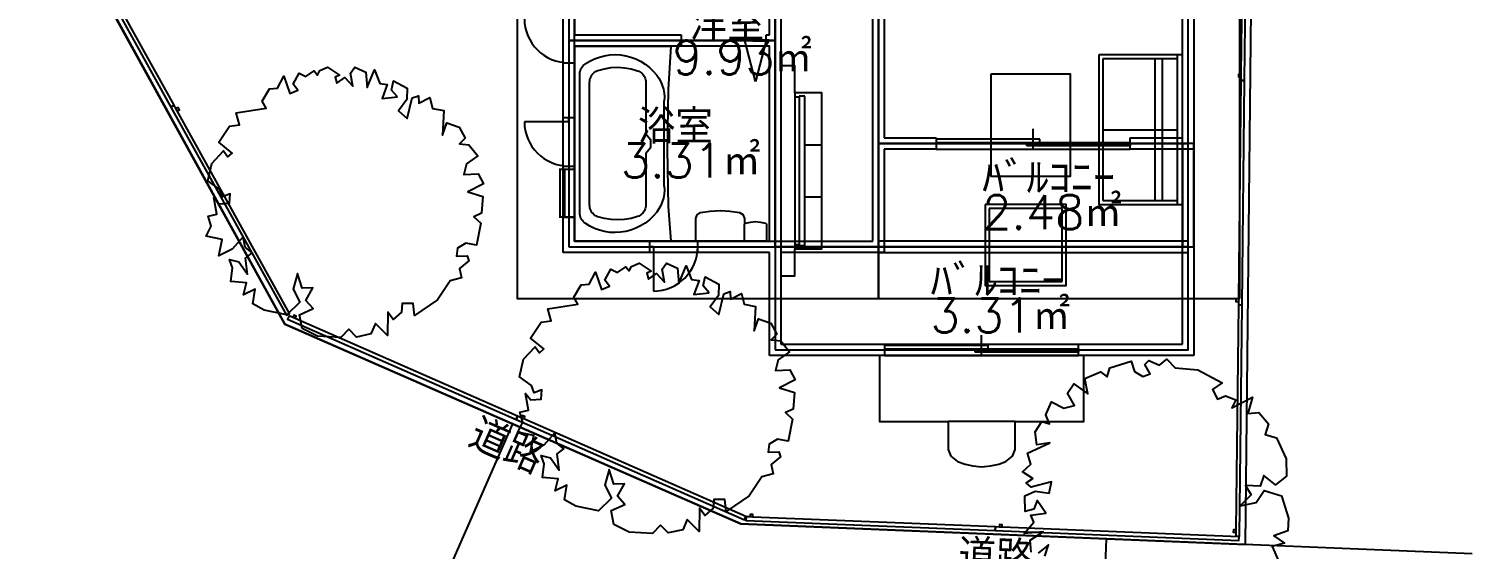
# Model space of a CAD drawing. Extents: x -16352 to 6143, y -13953 to 5945.
# Drawn here: x -6579 to 6143, y -7217 to -2628 of the extents above; entities that cross this region are included whole.
import ezdxf
from ezdxf.enums import TextEntityAlignment as Align

# ---------------------------------------------------------------- set-up
doc = ezdxf.new("R2010")
doc.units = 0
for name, color, linetype in [('三斜1階', 7, 'CONTINUOUS'), ('壁1階', 7, 'CONTINUOUS'), ('壁2階', 7, 'CONTINUOUS'), ('壁編集2階', 7, 'CONTINUOUS'), ('寸法線1階', 7, 'CONTINUOUS'), ('屋根2階', 7, 'CONTINUOUS'), ('建具1階', 7, 'CONTINUOUS'), ('建具2階', 7, 'CONTINUOUS'), ('敷地1階', 7, 'CONTINUOUS'), ('柱2階', 7, 'CONTINUOUS'), ('設備-家具1階', 7, 'CONTINUOUS'), ('道路-隣地1階', 7, 'CONTINUOUS'), ('部屋名1階', 7, 'CONTINUOUS'), ('部屋名2階', 7, 'CONTINUOUS'), ('間取り1階', 7, 'CONTINUOUS'), ('間取り2階', 7, 'CONTINUOUS'), ('高低差1階', 7, 'CONTINUOUS')]:
    doc.layers.add(name, color=color, linetype=linetype)
doc.styles.get("Standard").update_dxf_attribs({"font": 'txt.shx', "bigfont": 'bigfont.shx'})

msp = doc.modelspace()

# ---------------------------------------------------------------- linework, layer by layer
at = {"layer": '壁1階', "color": 7, "linetype": 'CONTINUOUS'}
for p, q in [((3690, 3690), (3690, -5510)), ((3590, -5410), (3590, 860)), ((50, -845), (50, -5410)), ((-50, -2680), (-50, -960)), ((-1870, -3867.5), (-1870, -2502.5)), ((-1770, -2502.5), (-1770, -2680)), ((-1770, -2680), (-830, -2680)), ((-830, -2780), (-1770, -2780)), ((-1770, -2780), (-1770, -3867.5)), ((-830, -2680), (-830, -2780)), ((-80, -2780), (-80, -2680)), ((-80, -2680), (-50, -2680)), ((-50, -2780), (-80, -2780)), ((-50, -4500), (-50, -2780)), ((-1770, -3867.5), (-1870, -3867.5)), ((-1870, -4600), (-1870, -4287.5)), ((-1870, -4287.5), (-1770, -4287.5)), ((-1770, -4287.5), (-1770, -4500)), ((-1770, -4500), (-50, -4500)), ((-50, -4600), (-1870, -4600)), ((-50, -5510), (-50, -4600)), ((50, -5410), (965, -5410)), ((965, -5410), (965, -5510)), ((2675, -5510), (2675, -5410)), ((2675, -5410), (3590, -5410)), ((965, -5510), (-50, -5510)), ((3690, -5510), (2675, -5510))]:
    msp.add_line(p, q, dxfattribs=at)
at = {"layer": '壁2階', "color": 7, "linetype": 'CONTINUOUS'}
for p, q in [((3690, 3690), (3690, -3690)), ((3590, -3590), (3590, -50)), ((960, -860), (960, -3590)), ((860, -4500), (860, -960)), ((-1870, -2927.5), (-1770, -2927.5)), ((-1870, -3412.5), (-1870, -2927.5)), ((-1770, -2927.5), (-1770, -3412.5)), ((-1770, -3412.5), (-1870, -3412.5)), ((960, -3590), (1420, -3590)), ((1420, -3590), (1420, -3690)), ((3130, -3690), (3130, -3590)), ((3130, -3590), (3590, -3590)), ((1420, -3690), (960, -3690)), ((960, -3690), (960, -4600)), ((3690, -3690), (3130, -3690)), ((-1870, -4600), (-1870, -3837.5)), ((-1870, -3837.5), (-1770, -3837.5)), ((-1770, -3837.5), (-1770, -4500)), ((-1770, -4500), (-1107.5, -4500)), ((-1107.5, -4500), (-1107.5, -4600)), ((-682.5, -4500), (860, -4500)), ((-682.5, -4600), (-682.5, -4500)), ((3590, -5410), (3590, -4550)), ((3590, -4550), (3690, -4550)), ((3690, -4550), (3690, -5510)), ((-1107.5, -4600), (-1870, -4600)), ((-50, -4600), (-682.5, -4600)), ((-50, -5510), (-50, -4600)), ((960, -4600), (50, -4600)), ((50, -4600), (50, -5410)), ((50, -5410), (3590, -5410)), ((3690, -5510), (-50, -5510))]:
    msp.add_line(p, q, dxfattribs=at)
at = {"layer": '壁編集2階', "color": 5, "linetype": 'CONTINUOUS'}
for points in [[(3590, -4550), (3690, -4550), (3690, -3640), (3590, -3640)], [(910, -4500), (910, -4600), (3640, -4600), (3640, -4500)]]:
    msp.add_lwpolyline(points, close=True, dxfattribs=at)
at = {"layer": '寸法線1階', "color": 7, "linetype": 'CONTINUOUS'}
for p, q in [((-4999.692809, -12250.257041), (-2311.964842, -6112.984163)), ((-2311.964842, -6112.984163), (-2311.964842, -6112.984163)), ((2645.899023, -13820.246759), (2921.009273, -7125.897324)), ((2921.009273, -7125.897324), (2921.009273, -7125.897324))]:
    msp.add_line(p, q, dxfattribs=at)
at = {"layer": '寸法線1階', "color": 7}
for p in [(-2311.964842, -6112.984163), (2921.009273, -7125.897324)]:
    msp.add_point(p, dxfattribs=at)
at = {"layer": '屋根2階', "color": 5, "linetype": 'CONTINUOUS'}
for points in [[(4095, -5005), (4095, 4095), (910, 4095), (910, -5005)], [(-2275, -2275), (-2275, -5005), (910, -5005), (910, -4095), (910, -455), (-455, -455)]]:
    msp.add_lwpolyline(points, close=True, dxfattribs=at)
at = {"layer": '建具1階', "color": 7, "linetype": 'CONTINUOUS'}
for p, q in [((-80, -2730), (-830, -2730)), ((-830, -2730), (-267.5, -2730)), ((-173.75, -3093.075), (-267.5, -2730)), ((-80, -2730), (-173.75, -3093.075)), ((-1770, -3867.5), (-1903, -3867.5)), ((-1895, -4287.5), (-1895, -3867.5)), ((-1855, -4287.5), (-1855, -3867.5)), ((-1820, -3867.5), (-1820, -4287.5)), ((-1770, -4287.5), (-1770, -3867.5)), ((-1770, -4287.5), (-1903, -4287.5)), ((1820, -5500), (1820, -5330)), ((1876.943, -5420), (965, -5420)), ((965, -5420), (965, -5450)), ((965, -5450), (2675, -5450)), ((2675, -5460), (965, -5460)), ((1763.057, -5480), (1763.057, -5450)), ((1876.943, -5450), (1876.943, -5420)), ((2675, -5450), (2675, -5480)), ((965, -5510), (2675, -5510)), ((2675, -5480), (1763.057, -5480))]:
    msp.add_line(p, q, dxfattribs=at)
at = {"layer": '建具2階', "color": 7, "linetype": 'CONTINUOUS'}
for p, q in [((-1820, -2502.5), (-1820, -2927.5)), ((-1770, -2927.5), (-1770, -2502.5)), ((-1820, -3446.5), (-1820, -3412.5)), ((-1820, -3412.5), (-1820, -3837.5)), ((-1770, -3837.5), (-1770, -3412.5)), ((-1820, -3446.5), (-2211, -3446.5)), ((2275, -3680), (2275, -3510)), ((2331.943, -3600), (1420, -3600)), ((1420, -3600), (1420, -3630)), ((1420, -3630), (3130, -3630)), ((3130, -3640), (1420, -3640)), ((2218.057, -3660), (2218.057, -3630)), ((3130, -3660), (2218.057, -3660)), ((2331.943, -3630), (2331.943, -3600)), ((3130, -3630), (3130, -3660)), ((1420, -3690), (3130, -3690)), ((-682.5, -4500), (-1107.5, -4500)), ((-1073.5, -4550), (-1107.5, -4550)), ((-1107.5, -4550), (-682.5, -4550)), ((-1073.5, -4550), (-1073.5, -4941))]:
    msp.add_line(p, q, dxfattribs=at)
at = {"layer": '建具2階'}
for centre, start, end in [((-1820, -2536.5), 180, -90), ((-1820, -3446.5), 180, -90), ((-1073.5, -4550), -90, 0)]:
    msp.add_arc(centre, 391, start, end, dxfattribs=at)
at = {"layer": '敷地1階', "color": 7, "linetype": 'CONTINUOUS'}
msp.add_lwpolyline([(-4322.5, -5232.5), (-301.429683, -6993.468326), (4145.134966, -7176.20386), (4266.958655, 4194.007116), (-9519.422153, 4194.007116)], close=True, dxfattribs=at)
at = {"layer": '柱2階', "color": 7, "linetype": 'CONTINUOUS'}
msp.add_lwpolyline([(3590, -3640), (3590, -4550), (3690, -4550), (3690, -3640)], close=True, dxfattribs=at)
at = {"layer": '設備-家具1階', "color": 7, "linetype": 'CONTINUOUS'}
for p, q in [((3545, -2892.5), (2886.999969, -2892.5)), ((2886.999969, -2892.5), (2886.999969, -4142.499878)), ((3346.999969, -2892.5), (3346.999969, -4142.499878)), ((3415, -4142.499878), (3415, -2892.5)), ((3545, -4177.499878), (3545, -2857.5)), ((-1721.625017, -4254.491018), (-1721.625017, -3025.508982)), ((4105.804918, -3030.250236), (4105.555343, -3052.24882)), ((-1635.625013, -4183.408405), (-1635.625013, -3096.591595)), ((-1141.124991, -3098.494501), (-1141.124991, -3553.999996)), ((-978.170548, -4016.719767), (-978.170548, -3263.280233)), ((173.00001, -3192), (173.00001, -4568)), ((210.000014, -3230), (173.00001, -3230)), ((260.000018, -3220), (210.000014, -3220)), ((210.000014, -3220), (210.000014, -4540)), ((260.000018, -4540), (260.000018, -3220)), ((-5271.049791, -3351.647585), (-5282.364873, -3331.234637)), ((-1141.124991, -3553.999996), (-1098.124989, -3602.374998)), ((2886.999969, -3517.499939), (3545, -3517.499939)), ((-1098.124989, -3677.625002), (-1141.124991, -3726.000004)), ((-1098.124989, -3602.374998), (-1098.124989, -3677.625002)), ((260.000018, -3650), (410.000031, -3650)), ((-1141.124991, -3726.000004), (-1141.124991, -4181.505499)), ((260.000018, -4110), (410.000031, -4110)), ((2886.999969, -4142.499878), (3545, -4142.499878)), ((1887, -4212.5), (1887, -4856.5)), ((2531, -4212.5), (1887, -4212.5)), ((2531, -4856.5), (2531, -4212.5)), ((-270.374953, -4500.000038), (-270.374953, -4353.175493)), ((-920.749981, -4500.000038), (-700.374972, -4500.000038)), ((173.00001, -4530), (210.000014, -4530)), ((210.000014, -4540), (260.000018, -4540)), ((1887, -4856.5), (2531, -4856.5)), ((4083.515855, -5009.558341), (4083.266281, -5031.556926)), ((-4230.266388, -5182.773092), (-4252.64632, -5172.925686)), ((-2216.37503, -6068.230123), (-2238.754963, -6058.382717)), ((2114.997113, -6089.986926), (1524.999038, -6089.986926)), ((-197.490561, -6933.679625), (-221.920617, -6932.677058)), ((1999.382495, -7023.290162), (1975.507667, -7022.310381)), ((4060.537488, -7045.681712), (4060.280549, -7068.329174))]:
    msp.add_line(p, q, dxfattribs=at)
for points in [[(4105.195162, -3083.996777), (4137.193103, -3084.359794), (4159.649125, -1104.987172), (4127.651185, -1104.624155), (4105.804918, -3030.250236), (4083.806333, -3030.000661), (4083.556759, -3051.999246), (4105.555343, -3052.24882)], [(-6316.449965, -1464.903214), (-6344.437796, -1480.417122), (-5326.337567, -3317.118554), (-5298.349736, -3301.604646), (-6288.805162, -1514.775759), (-6269.563529, -1504.109947), (-6280.878611, -1483.696999), (-6300.120244, -1494.36281)], [(-920.749981, -4500.000038), (-1770.000019, -4500.000038), (-1770.000019, -2779.999962), (-920.749981, -2779.999962), (-942.579791, -3163.326763), (-953.329791, -3690.076787), (-942.579791, -4195.326809)], [(2851.999969, -2857.5), (2851.999969, -4177.499878), (3590, -4177.499878), (3590, -2857.5)], [(-3329.706946, -3226.930733), (-3382.274875, -3167.024737), (-3365.353985, -3087.377207), (-3243.004141, -3150.405641), (-3248.213503, -3251.958403), (-3321.322087, -3350.52038), (-3242.763287, -3417.515407), (-3198.913165, -3235.490996), (-3145.496135, -3216.968534), (-3140.72919, -3284.075103), (-3044.442102, -3232.820872), (-3020.033993, -3328.830199), (-2920.112484, -3348.703454), (-2931.387146, -3564.049458), (-2893.56062, -3455.991558), (-2786.565414, -3495.102817), (-2732.799912, -3591.993552), (-2783.535539, -3641.16148), (-2699.058912, -3650.583042), (-2620.696125, -3747.436597), (-2719.950544, -3817.226694), (-2743.880411, -3912.784551), (-2618.644465, -3907.484379), (-2571.79835, -3995.105312), (-2708.201339, -4064.054919), (-2575.736403, -4105.532925), (-2588.012625, -4254.035663), (-2656.352413, -4284.400685), (-2596.033614, -4341.685733), (-2632.320932, -4535.953589), (-2727.604609, -4518.747563), (-2800.687998, -4562.838403), (-2809.344456, -4632.520696), (-2714.598426, -4630.360032), (-2700.71111, -4675.260885), (-2782.002443, -4740.684075), (-2765.034861, -4822.701317), (-2865.380429, -4850.828277), (-2975.508141, -5018.846426), (-3178.058623, -5155.801081), (-3190.46137, -5050.439548), (-3286.967816, -5050.719921), (-3294.230688, -5127.528424), (-3366.776428, -5190.985953), (-3413.329449, -5126.228989), (-3416.339678, -5331.609756), (-3522.576028, -5227.535521), (-3562.945171, -5317.843721), (-3689.770716, -5345.876211), (-3758.859767, -5276.028993), (-3830.256475, -5350.110012), (-4035.9179, -5339.008853), (-4171.079764, -5269.812945), (-4192.888027, -5148.799023), (-4073.087596, -5094.971749), (-4138.654913, -5022.559291), (-4075.432351, -4912.059998), (-4170.300658, -4915.969301), (-4210.446743, -4786.644313), (-4250.351974, -4924.42909), (-4190.156192, -5037.584187), (-4303.901818, -5149.119258), (-4505.520777, -5110.420023), (-4604.113297, -5053.504412), (-4583.646379, -4923.146327), (-4685.581545, -4974.005605), (-4661.056147, -4866.77479), (-4798.370452, -4855.415648), (-4782.402581, -4735.286101), (-4811.39998, -4662.970794), (-4729.188853, -4683.5971), (-4650.150165, -4791.978228), (-4670.017976, -4649.076544), (-4610.113438, -4604.06415), (-4670.945799, -4554.123389), (-4690.945106, -4461.351006), (-4785.619249, -4570.705304), (-4903.227343, -4629.254576), (-4874.373715, -4487.182615), (-5016.464186, -4457.097566), (-4970.446964, -4367.184318), (-4998.466149, -4280.879892), (-4921.446557, -4261.664963), (-4949.073717, -4115.64348), (-4900.02662, -4171.788896), (-4810.684115, -4165.736), (-4804.937105, -4083.549927), (-4872.910063, -4108.669029), (-4894.988075, -4045.623524), (-5001.175884, -3967.910538), (-4965.818241, -3813.99305), (-4862.390353, -3702.556515), (-4823.612863, -3755.406597), (-4787.278854, -3722.803513), (-4903.540053, -3626.814223), (-4810.430312, -3485.721106), (-4720.958158, -3475.108582), (-4751.397684, -3369.305816), (-4487.306374, -3326.27122), (-4520.925098, -3265.93309), (-4456.496318, -3156.22102), (-4388.107989, -3152.217247), (-4331.454534, -3045.475854), (-4279.59692, -3196.706076), (-4207.614023, -3168.352995), (-4249.374902, -3116.231462), (-4197.098217, -3017.969967), (-4136.681227, -3046.795398), (-4065.113701, -2997.326988), (-4033.670765, -3034.669498), (-4013.791885, -2993.886998), (-3947.457067, -2965.138965), (-3840.78015, -3035.857392), (-3877.896361, -3052.591067), (-3864.620429, -3106.235119), (-3794.935596, -3056.635059), (-3722.636259, -3131.978332), (-3743.050937, -3018.090621), (-3705.371883, -2966.252498), (-3608.156972, -3009.951423), (-3597.407482, -3144.366708), (-3531.015104, -2988.987853), (-3484.609556, -3109.964594), (-3418.959857, -3118.069649), (-3464.202047, -3241.540854)], [(50, -4805), (173.00001, -4805), (173.00001, -4568), (410.000031, -4568), (410.000031, -3192), (173.00001, -3192), (173.00001, -2955), (50, -2955)], [(1901.999969, -3027.5), (1901.999969, -3927.5), (2601.999969, -3927.5), (2601.999969, -3027.5)], [(4082.9061, -5063.304883), (4114.90404, -5063.6679), (4137.360063, -3084.295278), (4105.362122, -3083.93226), (4083.515855, -5009.558341), (4061.517271, -5009.308767), (4061.267696, -5031.307351), (4083.266281, -5031.556926)], [(-5298.694594, -3301.775041), (-5326.682425, -3317.288948), (-4308.582196, -5153.99038), (-4280.594365, -5138.476473), (-5271.049791, -3351.647585), (-5251.808157, -3340.981773), (-5263.12324, -3320.568825), (-5282.364873, -3331.234637)], [(1852, -4177.5), (1852, -4891.5), (2566, -4891.5), (2566, -4177.5)], [(-700.374972, -4500.000038), (-700.374972, -4301.289587), (-688.259542, -4267.295101), (-657.37497, -4248.625555), (-571.812673, -4235.604935), (-485.374962, -4231.250026), (-398.937251, -4235.604935), (-313.374954, -4248.625555), (-283.891566, -4265.647798), (-270.374953, -4301.289587), (-270.374953, -4353.175493), (-268.372241, -4346.926697), (-263.110312, -4343.006187), (-218.984381, -4331.849851), (-173.624948, -4328.097055), (-128.265515, -4331.849851), (-84.139584, -4343.006187), (-78.877655, -4346.926697), (-76.874944, -4353.175493), (-76.874944, -4500.000038)], [(-582.341223, -4955.634347), (-634.909153, -4895.72835), (-617.988262, -4816.080821), (-495.638418, -4879.109254), (-500.84778, -4980.662017), (-573.956364, -5079.223993), (-495.397564, -5146.21902), (-451.547442, -4964.194609), (-398.130413, -4945.672148), (-393.363467, -5012.778716), (-297.07638, -4961.524486), (-272.66827, -5057.533812), (-172.746762, -5077.407067), (-184.021423, -5292.753071), (-146.194898, -5184.695171), (-39.199692, -5223.80643), (14.56581, -5320.697166), (-36.169817, -5369.865094), (48.306811, -5379.286655), (126.669597, -5476.14021), (27.415179, -5545.930308), (3.485312, -5641.488164), (128.721258, -5636.187993), (175.567373, -5723.808926), (39.164383, -5792.758532), (171.629319, -5834.236538), (159.353097, -5982.739276), (91.013309, -6013.104298), (151.332109, -6070.389346), (115.044791, -6264.657202), (19.761113, -6247.451176), (-53.322275, -6291.542016), (-61.978733, -6361.224309), (32.767296, -6359.063645), (46.654612, -6403.964498), (-34.63672, -6469.387688), (-17.669138, -6551.40493), (-118.014706, -6579.531891), (-228.142418, -6747.550039), (-430.692901, -6884.504695), (-443.095647, -6779.143161), (-539.602093, -6779.423534), (-546.864965, -6856.232037), (-619.410706, -6919.689566), (-665.963726, -6854.932602), (-668.973955, -7060.31337), (-775.210305, -6956.239135), (-815.579449, -7046.547334), (-942.404994, -7074.579824), (-1011.494044, -7004.732607), (-1082.890753, -7078.813625), (-1288.552177, -7067.712466), (-1423.714041, -6998.516558), (-1445.522304, -6877.502636), (-1325.721874, -6823.675362), (-1391.289191, -6751.262904), (-1328.066629, -6640.763611), (-1422.934935, -6644.672915), (-1463.08102, -6515.347926), (-1502.986252, -6653.132704), (-1442.790469, -6766.287801), (-1556.536095, -6877.822871), (-1758.155054, -6839.123636), (-1856.747575, -6782.208025), (-1836.280656, -6651.84994), (-1938.215822, -6702.709218), (-1913.690424, -6595.478403), (-2051.004729, -6584.119262), (-2035.036858, -6463.989714), (-2064.034258, -6391.674407), (-1981.82313, -6412.300713), (-1902.784442, -6520.681842), (-1922.652253, -6377.780158), (-1862.747715, -6332.767763), (-1923.580077, -6282.827002), (-1943.579383, -6190.05462), (-2038.253527, -6299.408918), (-2155.86162, -6357.95819), (-2127.007992, -6215.886228), (-2269.098463, -6185.801179), (-2223.081241, -6095.887932), (-2251.100426, -6009.583506), (-2174.080835, -5990.368576), (-2201.707994, -5844.347093), (-2152.660897, -5900.492509), (-2063.318393, -5894.439613), (-2057.571383, -5812.25354), (-2125.54434, -5837.372643), (-2147.622353, -5774.327138), (-2253.810162, -5696.614151), (-2218.452518, -5542.696663), (-2115.024631, -5431.260128), (-2076.24714, -5484.11021), (-2039.913131, -5451.507126), (-2156.17433, -5355.517837), (-2063.06459, -5214.42472), (-1973.592435, -5203.812196), (-2004.031961, -5098.00943), (-1739.940651, -5054.974833), (-1773.559375, -4994.636703), (-1709.130595, -4884.924634), (-1640.742266, -4880.92086), (-1584.088811, -4774.179467), (-1532.231198, -4925.409689), (-1460.248301, -4897.056608), (-1502.00918, -4844.935075), (-1449.732495, -4746.67358), (-1389.315504, -4775.499012), (-1317.747978, -4726.030602), (-1286.305042, -4763.373112), (-1266.426163, -4722.590612), (-1200.091344, -4693.842578), (-1093.414428, -4764.561005), (-1130.530638, -4781.29468), (-1117.254706, -4834.938733), (-1047.569873, -4785.338672), (-975.270536, -4860.681946), (-995.685214, -4746.794234), (-958.006161, -4694.956111), (-860.791249, -4738.655036), (-850.041759, -4873.070321), (-783.649381, -4717.691466), (-737.243833, -4838.668208), (-671.594135, -4846.773262), (-716.836325, -4970.244467)], [(4059.90974, -7101.013578), (4091.907681, -7101.3766), (4115.026344, -5063.619788), (4083.028404, -5063.256767), (4060.537488, -7045.681712), (4038.538904, -7045.432135), (4038.281965, -7068.079596), (4060.280549, -7068.329174)], [(-4284.944632, -5158.714089), (-4297.832526, -5188.004056), (-2284.147241, -6074.046787), (-2271.259347, -6044.75682), (-4230.266388, -5182.773092), (-4221.405961, -5162.636239), (-4243.785893, -5152.788833), (-4252.64632, -5172.925686)], [(2720, -5509.987793), (920, -5509.987793), (920, -6089.986926), (1524.999038, -6089.986926), (1525.00412, -6338.389364), (1547.235321, -6395.653867), (1608.310745, -6442.993395), (1675.003403, -6469.025094), (1742.610497, -6483.234668), (1820, -6489.986328), (1897.389503, -6483.234668), (1970, -6467.072149), (2031.689255, -6442.993395), (2092.764679, -6395.653867), (2114.99588, -6338.389364), (2114.997113, -6089.986926), (2720, -6089.986926)], [(-2271.053274, -6044.17112), (-2283.941168, -6073.461087), (-270.255883, -6959.503819), (-257.367989, -6930.213851), (-2216.37503, -6068.230123), (-2207.514603, -6048.093271), (-2229.894536, -6038.245865), (-2238.754963, -6058.382717)], [(-257.17763, -6931.230172), (-258.48975, -6963.203259), (1939.660069, -7053.411482), (1940.972189, -7021.438395), (-197.490561, -6933.679625), (-196.588479, -6911.698127), (-221.018535, -6910.69556), (-221.920617, -6932.677058)], [(1941.05195, -7020.896378), (1939.739831, -7052.869466), (4087.93171, -7141.027502), (4089.243829, -7109.054415), (1999.382495, -7023.290162), (2000.284577, -7001.308664), (1976.40975, -7000.328883), (1975.507667, -7022.310381)]]:
    msp.add_lwpolyline(points, close=True, dxfattribs=at)
for points in [[(-76.874944, -4500.000038), (-49.999943, -4500.000038), (-49.999943, -2779.999962), (-920.749981, -2779.999962)], [(-1674.963654, -2936.881048), (-1635.052364, -2912.346334), (-1592.875032, -2891.951825), (-1548.859728, -2875.904511), (-1503.453175, -2864.367259), (-1457.116215, -2857.457165), (-1410.319134, -2855.244359), (-1363.536889, -2857.751302), (-1317.244283, -2864.952549), (-1271.911154, -2876.775013), (-1227.997598, -2893.098705), (-1185.949307, -2913.757951), (-1146.193038, -2938.543075), (-1109.132289, -2967.202527), (-1075.143199, -2999.445433), (-1044.570732, -3034.944554)], [(-1721.625017, -3025.508982), (-1721.002257, -3013.954523), (-1719.141193, -3002.533936), (-1716.063388, -2991.379544), (-1711.804502, -2980.620583), (-1706.413878, -2970.381709), (-1699.953975, -2960.781552), (-1692.499638, -2951.931342), (-1684.137235, -2943.93362), (-1674.963654, -2936.881048)], [(-1635.625013, -3096.591595), (-1635.045492, -3085.444347), (-1633.313178, -3074.417286), (-1630.446748, -3063.629304), (-1626.477107, -3053.196714), (-1621.447055, -3043.231998), (-1615.410826, -3033.842594), (-1608.433499, -3025.129736), (-1600.590304, -3017.187364), (-1591.965804, -3010.101111), (-1582.652986, -3003.947379), (-1572.75226, -2998.792518), (-1562.370372, -2994.692105)], [(-1562.370372, -2994.692105), (-1505.225203, -2978.935662), (-1446.692512, -2969.567644), (-1387.484203, -2966.701989), (-1328.320402, -2970.373551), (-1269.92069, -2980.537674), (-1212.995356, -2997.070738)], [(-1212.995356, -2997.070738), (-1202.780563, -3001.260048), (-1193.049325, -3006.474961), (-1183.904285, -3012.660472), (-1175.441902, -3019.751338), (-1167.751434, -3027.672767), (-1160.914, -3036.341205), (-1155.001719, -3045.665219), (-1150.076952, -3055.546463), (-1146.191643, -3065.880711), (-1143.386775, -3076.558962), (-1141.691932, -3087.468582), (-1141.124991, -3098.494501)], [(-1044.570732, -3034.944554), (-1024.745473, -3063.514294), (-1008.111607, -3094.052557), (-994.862537, -3126.204278), (-985.152307, -3159.59563), (-979.093818, -3193.838377), (-976.75751, -3228.53438), (-978.170548, -3263.280233)], [(-978.170548, -4016.719767), (-976.75751, -4051.46562), (-979.093818, -4086.161623), (-985.152307, -4120.40437), (-994.862537, -4153.795722), (-1008.111607, -4185.947443), (-1024.745473, -4216.485706), (-1044.570732, -4245.055446)], [(-1562.370372, -4285.307895), (-1572.75226, -4281.207482), (-1582.652986, -4276.052621), (-1591.965804, -4269.898889), (-1600.590304, -4262.812636), (-1608.433499, -4254.870264), (-1615.410826, -4246.157406), (-1621.447055, -4236.768002), (-1626.477107, -4226.803286), (-1630.446748, -4216.370696), (-1633.313178, -4205.582714), (-1635.045492, -4194.555653), (-1635.625013, -4183.408405)], [(-1141.124991, -4181.505499), (-1141.691932, -4192.531418), (-1143.386775, -4203.441038), (-1146.191643, -4214.119289), (-1150.076952, -4224.453537), (-1155.001719, -4234.334781), (-1160.914, -4243.658795), (-1167.751434, -4252.327233), (-1175.441902, -4260.248662), (-1183.904285, -4267.339528), (-1193.049325, -4273.525039), (-1202.780563, -4278.739952), (-1212.995356, -4282.929262)], [(-1674.963654, -4343.118952), (-1684.137235, -4336.06638), (-1692.499638, -4328.068658), (-1699.953975, -4319.218448), (-1706.413878, -4309.618291), (-1711.804502, -4299.379417), (-1716.063388, -4288.620456), (-1719.141193, -4277.466064), (-1721.002257, -4266.045477), (-1721.625017, -4254.491018)], [(-1044.570732, -4245.055446), (-1075.143199, -4280.554567), (-1109.132289, -4312.797473), (-1146.193038, -4341.456925), (-1185.949307, -4366.242049), (-1227.997598, -4386.901295), (-1271.911154, -4403.224987), (-1317.244283, -4415.047451), (-1363.536889, -4422.248698), (-1410.319134, -4424.755641), (-1457.116215, -4422.542835), (-1503.453175, -4415.632741), (-1548.859728, -4404.095489), (-1592.875032, -4388.048175), (-1635.052364, -4367.653666), (-1674.963654, -4343.118952)], [(-1212.995356, -4282.929262), (-1269.92069, -4299.462326), (-1328.320402, -4309.626449), (-1387.484203, -4313.298011), (-1446.692512, -4310.432356), (-1505.225203, -4301.064338), (-1562.370372, -4285.307895)], [(2255.202732, -7243.015949), (2248.146957, -7136.664874), (2361.782029, -7064.069484), (2193.42131, -7078.394447), (2278.451347, -6980.62564), (2254.787019, -6918.855304), (2385.045544, -6900.835568), (2309.003948, -6788.942478), (2280.78924, -6863.481367), (2202.520769, -6885.933357), (2200.7318, -6748.3148), (2292.843215, -6705.238259), (2414.190676, -6723.517262), (2436.462651, -6622.701699), (2255.15825, -6669.439624), (2213.726111, -6630.970955), (2270.739749, -6595.257366), (2180.2809, -6534.303318), (2253.593191, -6467.678588), (2224.229926, -6370.123204), (2419.662295, -6278.979315), (2306.494355, -6296.310586), (2290.79634, -6183.477803), (2351.104407, -6090.518237), (2418.336045, -6112.232193), (2386.995416, -6033.220603), (2435.722929, -5918.560379), (2543.941055, -5973.432363), (2639.548026, -5949.699485), (2576.073537, -5841.610988), (2631.44531, -5759.112787), (2756.361524, -5847.179599), (2730.795909, -5710.747258), (2867.679381, -5651.868706), (2926.573691, -5697.953643), (2948.835426, -5617.801604), (3137.399625, -5558.63817), (3166.940583, -5650.846403), (3240.181056, -5694.675809), (3305.77083, -5669.605153), (3259.382511, -5586.963745), (3292.507911, -5553.622299), (3388.437128, -5594.683958), (3452.888257, -5541.19771), (3524.83228, -5616.592779), (3724.885329, -5634.950035), (3940.900804, -5749.49518), (3853.694828, -5809.910399), (3899.249415, -5894.988905), (3970.47701, -5865.342233), (4060.564844, -5899.604815), (4025.243157, -5971.110245), (4207.996829, -5877.34769), (4165.979679, -6020.008713), (4264.669251, -6013.255419), (4348.961458, -6112.075272), (4319.72537, -6205.868566), (4418.653751, -6234.129186), (4505.4042, -6420.929124), (4507.762491, -6572.755477), (4411.151899, -6648.823626), (4307.382342, -6568.316499), (4274.227926, -6660.204593), (4146.981647, -6656.25866), (4194.971329, -6738.187096), (4099.631587, -6834.34839), (4240.022696, -6804.896583), (4311.672509, -6698.623761), (4463.552468, -6746.692644), (4524.037439, -6942.879809), (4520.070322, -7056.652099), (4395.362328, -7099.780296), (4488.124067, -7165.906721), (4381.9309, -7194.593898), (4436.366535, -7321.168027)], [(2377.053413, -7279.663971), (2409.635093, -7180.455921), (2318.662322, -7251.948054)]]:
    msp.add_lwpolyline(points, dxfattribs=at)
at = {"layer": '道路-隣地1階', "color": 7, "linetype": 'CONTINUOUS'}
for p, q in [((-4322.5, -5232.5), (-10485.019932, 5945.469628)), ((-301.429683, -6993.468326), (-4322.5, -5232.5)), ((6143.44823, -7258.326323), (-301.429683, -6993.468326))]:
    msp.add_line(p, q, dxfattribs=at)
at = {"layer": '間取り1階', "color": 7, "linetype": 'CONTINUOUS'}
for points in [[(0, -5460), (3640, -5460), (3640, 910), (0, 910)], [(-1820, -2730), (0, -2730), (0, -910), (-1820, -910)], [(-1820, -4550), (0, -4550), (0, -2730), (-1820, -2730)]]:
    msp.add_lwpolyline(points, close=True, dxfattribs=at)
at = {"layer": '間取り2階', "color": 7, "linetype": 'CONTINUOUS'}
for points in [[(910, -3640), (3640, -3640), (3640, 0), (910, 0)], [(-1820, -4550), (910, -4550), (910, -910), (-1820, -910)], [(910, -4550), (3640, -4550), (3640, -3640), (910, -3640)], [(0, -5460), (3640, -5460), (3640, -4550), (0, -4550)]]:
    msp.add_lwpolyline(points, close=True, dxfattribs=at)
at = {"layer": '高低差1階', "color": 7, "linetype": 'CONTINUOUS'}
msp.add_lwpolyline([(-4322.5, -5232.5), (-301.429683, -6993.468326), (4145.134966, -7176.20386), (4266.958655, 4194.007116), (-4777.5, 4194.007116), (-4777.5, 910), (-5687.5, 910), (-5687.5, -1365), (-6450, -1365)], close=True, dxfattribs=at)

# ---------------------------------------------------------------- texts
at = {"layer": '三斜1階', "color": 7}
for rotation, p in [(336.349695, (-2606.825776, -6038.438679)), (357.646703, (1620.05259, -7122.475555))]:
    msp.add_text('道路', height=300, rotation=rotation, dxfattribs=at).set_placement(p, align=Align.TOP_LEFT)
at = {"layer": '部屋名1階', "color": 7}
for s, p in [('浴室', (-1210, -3340)), ('3.31㎡', (-1360, -3640))]:
    msp.add_text(s, height=300, dxfattribs=at).set_placement(p, align=Align.TOP_LEFT)
at = {"layer": '部屋名2階', "color": 7}
for s, p in [('洋室', (-755, -2430)), ('9.93㎡', (-905, -2730)), ('ﾊﾞﾙｺﾆｰ', (1825, -3795)), ('2.48㎡', (1825, -4095)), ('ﾊﾞﾙｺﾆｰ', (1370, -4705)), ('3.31㎡', (1370, -5005))]:
    msp.add_text(s, height=300, dxfattribs=at).set_placement(p, align=Align.TOP_LEFT)

doc.saveas('drawing.dxf')
